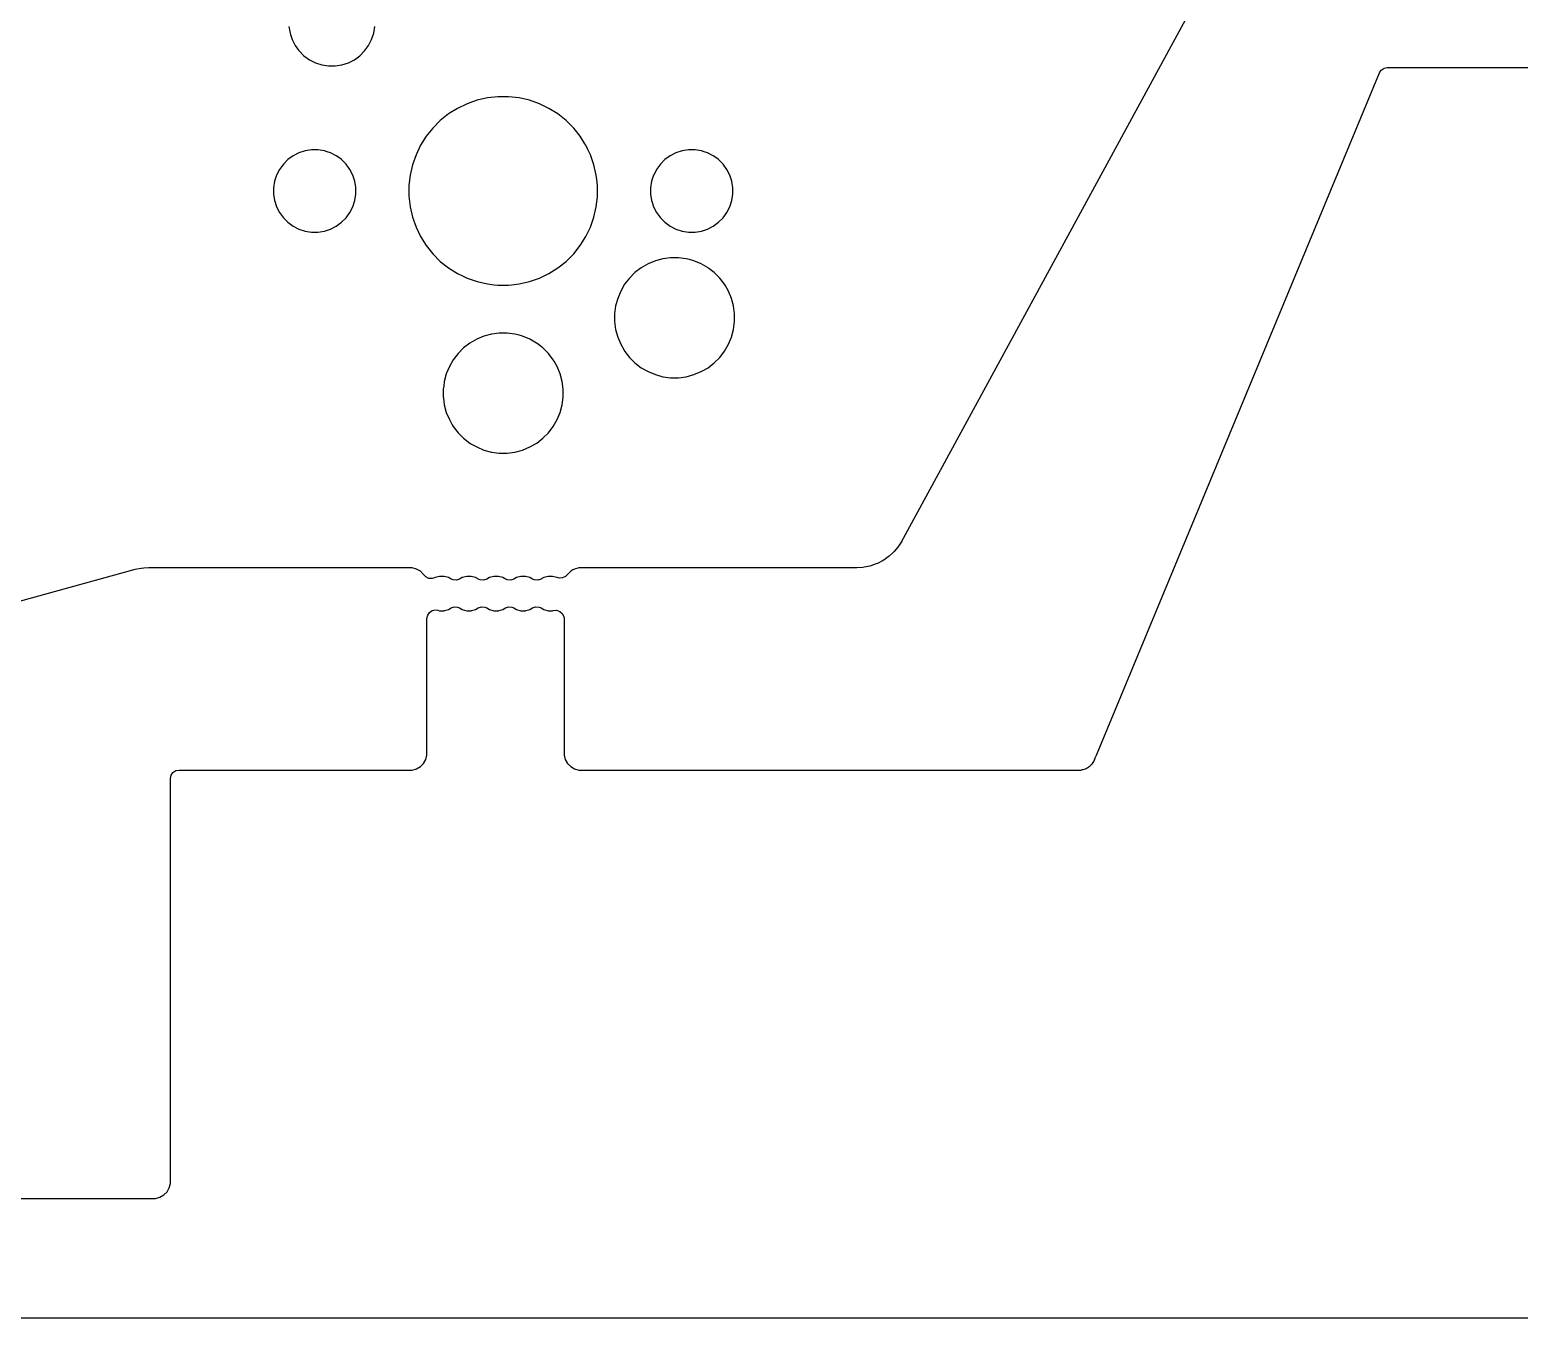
# Model space of a CAD drawing. Header units: inches. Extents: x 2.6 to 14.2, y -7.9 to -3.5.
# Drawn here: x 10.222 to 11.933, y -7.871 to -6.39 of the extents above; entities that cross this region are included whole.
import ezdxf

# ---------------------------------------------------------------- set-up
doc = ezdxf.new("R2010")
doc.units = ezdxf.units.IN
doc.header["$MEASUREMENT"] = 0
doc.layers.add('B.Cu', color=153, linetype='CONTINUOUS', true_color=0x4d7fc4)

msp = doc.modelspace()

# ---------------------------------------------------------------- linework, layer by layer
at = {"layer": 'B.Cu', "linetype": 'CONTINUOUS'}
for p, q in [((11.6212, -6.247), (11.2256, -6.9749)), ((10.5202, -6.3864), (10.5214, -6.394)), ((10.5214, -6.394), (10.5214, -6.394)), ((10.5214, -6.394), (10.522, -6.3956)), ((10.522, -6.3956), (10.5238, -6.4013)), ((10.6151, -6.4014), (10.6175, -6.394)), ((10.6175, -6.394), (10.6187, -6.3864)), ((10.5238, -6.4013), (10.5238, -6.4014)), ((10.5238, -6.4014), (10.5273, -6.4083)), ((10.5273, -6.4083), (10.5273, -6.4083)), ((10.5273, -6.4083), (10.5273, -6.4083)), ((10.5273, -6.4083), (10.5312, -6.4135)), ((10.5312, -6.4135), (10.5319, -6.4146)), ((10.5319, -6.4146), (10.5374, -6.42)), ((10.6015, -6.42), (10.607, -6.4146)), ((10.607, -6.4146), (10.6116, -6.4083)), ((10.6116, -6.4083), (10.6151, -6.4014)), ((10.5374, -6.42), (10.5374, -6.42)), ((10.5374, -6.42), (10.5436, -6.4246)), ((10.5436, -6.4246), (10.5437, -6.4246)), ((10.5437, -6.4246), (10.5506, -6.4281)), ((10.5506, -6.4281), (10.5579, -6.4305)), ((10.5579, -6.4305), (10.5656, -6.4317)), ((10.5656, -6.4317), (10.5656, -6.4317)), ((10.5656, -6.4317), (10.5733, -6.4317)), ((10.5733, -6.4317), (10.581, -6.4305)), ((10.5733, -6.4317), (10.5733, -6.4317)), ((10.581, -6.4305), (10.5884, -6.4281)), ((10.5884, -6.4281), (10.5953, -6.4246)), ((10.5953, -6.4246), (10.6015, -6.42)), ((11.4476, -7.2237), (11.7727, -6.4397)), ((11.7727, -6.4397), (11.7748, -6.4365)), ((11.7748, -6.4365), (11.778, -6.4344)), ((11.778, -6.4344), (11.7817, -6.4337)), ((11.7817, -6.4337), (13.0238, -6.4337)), ((10.7138, -6.4805), (10.7035, -6.4869)), ((10.7248, -6.4752), (10.7138, -6.4805)), ((10.7311, -6.473), (10.7248, -6.4752)), ((10.7248, -6.4752), (10.7248, -6.4752)), ((10.7248, -6.4752), (10.7248, -6.4752)), ((10.7363, -6.4712), (10.7311, -6.473)), ((10.7481, -6.4685), (10.7363, -6.4712)), ((10.7602, -6.4671), (10.7481, -6.4685)), ((10.7724, -6.4671), (10.7602, -6.4671)), ((10.7602, -6.4671), (10.7602, -6.4671)), ((10.7845, -6.4685), (10.7724, -6.4671)), ((10.7724, -6.4671), (10.7724, -6.4671)), ((10.7963, -6.4712), (10.7845, -6.4685)), ((10.8078, -6.4752), (10.7963, -6.4712)), ((10.7963, -6.4712), (10.7963, -6.4712)), ((10.7963, -6.4712), (10.7963, -6.4712)), ((10.8093, -6.4759), (10.8078, -6.4752)), ((10.8188, -6.4805), (10.8093, -6.4759)), ((10.8291, -6.4869), (10.8188, -6.4805)), ((10.8188, -6.4805), (10.8188, -6.4805)), ((10.8188, -6.4805), (10.8188, -6.4805)), ((10.694, -6.4945), (10.6854, -6.5031)), ((10.7035, -6.4869), (10.694, -6.4945)), ((10.694, -6.4945), (10.694, -6.4945)), ((10.7035, -6.4869), (10.7035, -6.4869)), ((10.8386, -6.4945), (10.8291, -6.4869)), ((10.8472, -6.5031), (10.8386, -6.4945)), ((10.6779, -6.5126), (10.6714, -6.5229)), ((10.6854, -6.5031), (10.6779, -6.5126)), ((10.6779, -6.5126), (10.6779, -6.5126)), ((10.6854, -6.5031), (10.6854, -6.5031)), ((10.8548, -6.5126), (10.8472, -6.5031)), ((10.8601, -6.5211), (10.8548, -6.5126)), ((10.525, -6.535), (10.519, -6.5393)), ((10.5316, -6.5316), (10.525, -6.535)), ((10.525, -6.535), (10.525, -6.535)), ((10.5387, -6.5293), (10.5316, -6.5316)), ((10.5316, -6.5316), (10.5316, -6.5316)), ((10.5316, -6.5316), (10.5316, -6.5316)), ((10.546, -6.5281), (10.5387, -6.5293)), ((10.5535, -6.5281), (10.546, -6.5281)), ((10.546, -6.5281), (10.546, -6.5281)), ((10.546, -6.5281), (10.546, -6.5281)), ((10.5608, -6.5293), (10.5535, -6.5281)), ((10.5535, -6.5281), (10.5535, -6.5281)), ((10.5535, -6.5281), (10.5535, -6.5281)), ((10.564, -6.5303), (10.5608, -6.5293)), ((10.5608, -6.5293), (10.5608, -6.5293)), ((10.5608, -6.5293), (10.5608, -6.5293)), ((10.5679, -6.5316), (10.564, -6.5303)), ((10.5745, -6.535), (10.5679, -6.5316)), ((10.5679, -6.5316), (10.5679, -6.5316)), ((10.5679, -6.5316), (10.5679, -6.5316)), ((10.5786, -6.5379), (10.5745, -6.535)), ((10.6661, -6.5339), (10.6621, -6.5454)), ((10.6714, -6.5229), (10.6661, -6.5339)), ((10.6661, -6.5339), (10.6661, -6.5339)), ((10.8612, -6.5229), (10.8601, -6.5211)), ((10.8636, -6.5278), (10.8612, -6.5229)), ((10.8665, -6.5339), (10.8636, -6.5278)), ((10.8705, -6.5454), (10.8665, -6.5339)), ((10.9581, -6.535), (10.952, -6.5393)), ((10.9647, -6.5316), (10.9581, -6.535)), ((10.9581, -6.535), (10.9581, -6.535)), ((10.9718, -6.5293), (10.9647, -6.5316)), ((10.9647, -6.5316), (10.9647, -6.5316)), ((10.9647, -6.5316), (10.9647, -6.5316)), ((10.9791, -6.5281), (10.9718, -6.5293)), ((10.9866, -6.5281), (10.9791, -6.5281)), ((10.9791, -6.5281), (10.9791, -6.5281)), ((10.9791, -6.5281), (10.9791, -6.5281)), ((10.9939, -6.5293), (10.9866, -6.5281)), ((10.9866, -6.5281), (10.9866, -6.5281)), ((10.9866, -6.5281), (10.9866, -6.5281)), ((10.997, -6.5303), (10.9939, -6.5293)), ((10.9939, -6.5293), (10.9939, -6.5293)), ((10.9939, -6.5293), (10.9939, -6.5293)), ((11.001, -6.5316), (10.997, -6.5303)), ((11.0076, -6.535), (11.001, -6.5316)), ((11.001, -6.5316), (11.001, -6.5316)), ((11.001, -6.5316), (11.001, -6.5316)), ((11.0116, -6.5379), (11.0076, -6.535)), ((10.5093, -6.5506), (10.506, -6.5572)), ((10.5114, -6.5478), (10.5093, -6.5506)), ((10.5137, -6.5446), (10.5114, -6.5478)), ((10.519, -6.5393), (10.5137, -6.5446)), ((10.5806, -6.5393), (10.5786, -6.5379)), ((10.5858, -6.5446), (10.5806, -6.5393)), ((10.5806, -6.5393), (10.5806, -6.5393)), ((10.5806, -6.5393), (10.5806, -6.5393)), ((10.5902, -6.5506), (10.5858, -6.5446)), ((10.5936, -6.5573), (10.5902, -6.5506)), ((10.6621, -6.5454), (10.6594, -6.5572)), ((10.8732, -6.5572), (10.8705, -6.5454)), ((10.9424, -6.5506), (10.9391, -6.5572)), ((10.9445, -6.5478), (10.9424, -6.5506)), ((10.9468, -6.5446), (10.9445, -6.5478)), ((10.952, -6.5393), (10.9468, -6.5446)), ((11.0136, -6.5393), (11.0116, -6.5379)), ((11.0189, -6.5446), (11.0136, -6.5393)), ((11.0136, -6.5393), (11.0136, -6.5393)), ((11.0136, -6.5393), (11.0136, -6.5393)), ((11.0233, -6.5506), (11.0189, -6.5446)), ((11.0266, -6.5573), (11.0233, -6.5506)), ((10.5037, -6.5643), (10.5025, -6.5717)), ((10.506, -6.5573), (10.5037, -6.5643)), ((10.506, -6.5572), (10.506, -6.5573)), ((10.5959, -6.5643), (10.5936, -6.5573)), ((10.5967, -6.5693), (10.5959, -6.5643)), ((10.5959, -6.5643), (10.5959, -6.5643)), ((10.5969, -6.5706), (10.5967, -6.5693)), ((10.6594, -6.5572), (10.658, -6.5693)), ((10.658, -6.5693), (10.658, -6.5815)), ((10.8738, -6.5624), (10.8732, -6.5572)), ((10.8746, -6.5693), (10.8738, -6.5624)), ((10.8746, -6.5717), (10.8746, -6.5693)), ((10.8746, -6.5693), (10.8746, -6.5693)), ((10.9367, -6.5643), (10.9356, -6.5717)), ((10.939, -6.5573), (10.9367, -6.5643)), ((10.9391, -6.5572), (10.939, -6.5573)), ((11.0289, -6.5643), (11.0266, -6.5573)), ((11.0301, -6.5717), (11.0289, -6.5643)), ((10.5025, -6.5717), (10.5025, -6.5717)), ((10.5025, -6.5717), (10.5025, -6.5791)), ((10.5025, -6.5791), (10.5025, -6.5791)), ((10.5025, -6.5791), (10.5037, -6.5865)), ((10.5037, -6.5865), (10.5037, -6.5865)), ((10.5037, -6.5865), (10.5043, -6.5883)), ((10.5936, -6.5935), (10.5959, -6.5865)), ((10.5959, -6.5865), (10.597, -6.5791)), ((10.597, -6.5714), (10.5969, -6.5706)), ((10.597, -6.5717), (10.597, -6.5714)), ((10.597, -6.5791), (10.597, -6.5717)), ((10.658, -6.5815), (10.6594, -6.5936)), ((10.8732, -6.5936), (10.8745, -6.582)), ((10.8745, -6.582), (10.8746, -6.5815)), ((10.8746, -6.5815), (10.8746, -6.5717)), ((10.8746, -6.5815), (10.8746, -6.5815)), ((10.9356, -6.5717), (10.9356, -6.5717)), ((10.9356, -6.5717), (10.9356, -6.5791)), ((10.9356, -6.5791), (10.9356, -6.5791)), ((10.9356, -6.5791), (10.9367, -6.5865)), ((10.9367, -6.5865), (10.9367, -6.5865)), ((10.9367, -6.5865), (10.9373, -6.5883)), ((11.0266, -6.5935), (11.0289, -6.5865)), ((11.0289, -6.5865), (11.0301, -6.5791)), ((11.0301, -6.5791), (11.0301, -6.5717)), ((10.5043, -6.5883), (10.506, -6.5935)), ((10.506, -6.5935), (10.506, -6.5935)), ((10.506, -6.5935), (10.5093, -6.6002)), ((10.5093, -6.6002), (10.5137, -6.6062)), ((10.5858, -6.6062), (10.5902, -6.6002)), ((10.5902, -6.6002), (10.5936, -6.5935)), ((10.6594, -6.5936), (10.6621, -6.6054)), ((10.8705, -6.6054), (10.8732, -6.5936)), ((10.9373, -6.5883), (10.939, -6.5935)), ((10.939, -6.5935), (10.939, -6.5935)), ((10.939, -6.5935), (10.9424, -6.6002)), ((10.9424, -6.6002), (10.9468, -6.6062)), ((11.0189, -6.6062), (11.0233, -6.6002)), ((11.0233, -6.6002), (11.0266, -6.5935)), ((10.5137, -6.6062), (10.519, -6.6114)), ((10.519, -6.6114), (10.525, -6.6158)), ((10.525, -6.6158), (10.5316, -6.6192)), ((10.5316, -6.6192), (10.5387, -6.6215)), ((10.5608, -6.6215), (10.5679, -6.6192)), ((10.5679, -6.6192), (10.5745, -6.6158)), ((10.5745, -6.6158), (10.5806, -6.6114)), ((10.5806, -6.6114), (10.5858, -6.6062)), ((10.6621, -6.6054), (10.6621, -6.6054)), ((10.6621, -6.6054), (10.6661, -6.6169)), ((10.6661, -6.6169), (10.6663, -6.6172)), ((10.6663, -6.6172), (10.6714, -6.6279)), ((10.8628, -6.6247), (10.8665, -6.6169)), ((10.8665, -6.6169), (10.8705, -6.6054)), ((10.9468, -6.6062), (10.952, -6.6114)), ((10.952, -6.6114), (10.9581, -6.6158)), ((10.9581, -6.6158), (10.9647, -6.6192)), ((10.9647, -6.6192), (10.9718, -6.6215)), ((10.9939, -6.6215), (11.001, -6.6192)), ((11.001, -6.6192), (11.0076, -6.6158)), ((11.0076, -6.6158), (11.0136, -6.6114)), ((11.0136, -6.6114), (11.0189, -6.6062)), ((10.5387, -6.6215), (10.546, -6.6227)), ((10.546, -6.6227), (10.546, -6.6227)), ((10.546, -6.6227), (10.5535, -6.6227)), ((10.5535, -6.6227), (10.5608, -6.6215)), ((10.5535, -6.6227), (10.5535, -6.6227)), ((10.6714, -6.6279), (10.6714, -6.6279)), ((10.6714, -6.6279), (10.6779, -6.6382)), ((10.8548, -6.6382), (10.8612, -6.6279)), ((10.8612, -6.6278), (10.8628, -6.6247)), ((10.8612, -6.6279), (10.8612, -6.6278)), ((10.9718, -6.6215), (10.9791, -6.6227)), ((10.9791, -6.6227), (10.9791, -6.6227)), ((10.9791, -6.6227), (10.9866, -6.6227)), ((10.9866, -6.6227), (10.9939, -6.6215)), ((10.9866, -6.6227), (10.9866, -6.6227)), ((10.6779, -6.6382), (10.6854, -6.6477)), ((10.6854, -6.6477), (10.694, -6.6563)), ((10.8386, -6.6563), (10.8472, -6.6477)), ((10.8472, -6.6477), (10.8548, -6.6382)), ((10.9497, -6.6533), (10.941, -6.6557)), ((10.9586, -6.6521), (10.9497, -6.6533)), ((10.9677, -6.6521), (10.9586, -6.6521)), ((10.9766, -6.6533), (10.9677, -6.6521)), ((10.9803, -6.6543), (10.9766, -6.6533)), ((10.9766, -6.6533), (10.9766, -6.6533)), ((10.9766, -6.6533), (10.9766, -6.6533)), ((10.9854, -6.6557), (10.9803, -6.6543)), ((10.694, -6.6563), (10.7035, -6.6638)), ((10.7035, -6.6638), (10.7138, -6.6703)), ((10.7138, -6.6703), (10.7138, -6.6703)), ((10.7138, -6.6703), (10.7187, -6.6727)), ((10.8078, -6.6756), (10.8188, -6.6703)), ((10.8188, -6.6703), (10.8291, -6.6638)), ((10.8291, -6.6638), (10.8386, -6.6563)), ((10.9176, -6.6691), (10.9112, -6.6755)), ((10.9248, -6.6636), (10.9176, -6.6691)), ((10.9326, -6.6591), (10.9248, -6.6636)), ((10.9248, -6.6636), (10.9248, -6.6636)), ((10.941, -6.6557), (10.9326, -6.6591)), ((10.9326, -6.6591), (10.9326, -6.6591)), ((10.9937, -6.6591), (10.9854, -6.6557)), ((11.0015, -6.6636), (10.9937, -6.6591)), ((10.9937, -6.6591), (10.9937, -6.6591)), ((11.0025, -6.6644), (11.0015, -6.6636)), ((11.0015, -6.6636), (11.0015, -6.6636)), ((11.0087, -6.6691), (11.0025, -6.6644)), ((11.0151, -6.6755), (11.0087, -6.6691)), ((11.0087, -6.6691), (11.0087, -6.6691)), ((11.0087, -6.6691), (11.0087, -6.6691)), ((10.7187, -6.6727), (10.7248, -6.6756)), ((10.7248, -6.6756), (10.7363, -6.6796)), ((10.7363, -6.6796), (10.7481, -6.6823)), ((10.7481, -6.6823), (10.7557, -6.6832)), ((10.7557, -6.6832), (10.7602, -6.6837)), ((10.7602, -6.6837), (10.7602, -6.6837)), ((10.7602, -6.6837), (10.7724, -6.6837)), ((10.7724, -6.6837), (10.7758, -6.6833)), ((10.7724, -6.6837), (10.7724, -6.6837)), ((10.7758, -6.6833), (10.7845, -6.6823)), ((10.7845, -6.6823), (10.7963, -6.6796)), ((10.7963, -6.6796), (10.8078, -6.6756)), ((10.9057, -6.6827), (10.9012, -6.6905)), ((10.9112, -6.6755), (10.9057, -6.6827)), ((10.9057, -6.6827), (10.9057, -6.6827)), ((11.0206, -6.6827), (11.0151, -6.6755)), ((11.0212, -6.6837), (11.0206, -6.6827)), ((11.0251, -6.6905), (11.0212, -6.6837)), ((10.8978, -6.6989), (10.8954, -6.7076)), ((10.9012, -6.6905), (10.8978, -6.6989)), ((10.9012, -6.6905), (10.9012, -6.6905)), ((11.0286, -6.6989), (11.0251, -6.6905)), ((11.0251, -6.6905), (11.0251, -6.6905)), ((11.0309, -6.7076), (11.0286, -6.6989)), ((10.8954, -6.7076), (10.8942, -6.7165)), ((10.8942, -6.7165), (10.8942, -6.7256)), ((11.0321, -6.7165), (11.0309, -6.7076)), ((11.0321, -6.7256), (11.0321, -6.7165)), ((10.7528, -6.7399), (10.7441, -6.7423)), ((10.7618, -6.7388), (10.7528, -6.7399)), ((10.7708, -6.7388), (10.7618, -6.7388)), ((10.7798, -6.7399), (10.7708, -6.7388)), ((10.7835, -6.7409), (10.7798, -6.7399)), ((10.7798, -6.7399), (10.7798, -6.7399)), ((10.7798, -6.7399), (10.7798, -6.7399)), ((10.8942, -6.7256), (10.8954, -6.7345)), ((10.8954, -6.7345), (10.8978, -6.7433)), ((11.0286, -6.7433), (11.0309, -6.7345)), ((11.0309, -6.7345), (11.0321, -6.7256)), ((10.7208, -6.7558), (10.7144, -6.7621)), ((10.7279, -6.7503), (10.7208, -6.7558)), ((10.7358, -6.7457), (10.7279, -6.7503)), ((10.7279, -6.7503), (10.7279, -6.7503)), ((10.7441, -6.7423), (10.7358, -6.7457)), ((10.7358, -6.7457), (10.7358, -6.7457)), ((10.7885, -6.7423), (10.7835, -6.7409)), ((10.7969, -6.7457), (10.7885, -6.7423)), ((10.8046, -6.7502), (10.7969, -6.7457)), ((10.7969, -6.7457), (10.7969, -6.7457)), ((10.8047, -6.7503), (10.8046, -6.7502)), ((10.8052, -6.7506), (10.8047, -6.7503)), ((10.8118, -6.7558), (10.8052, -6.7506)), ((10.8182, -6.7621), (10.8118, -6.7558)), ((10.8118, -6.7558), (10.8118, -6.7558)), ((10.8118, -6.7558), (10.8118, -6.7558)), ((10.8978, -6.7433), (10.9012, -6.7516)), ((10.9012, -6.7516), (10.9012, -6.7516)), ((10.9012, -6.7516), (10.9047, -6.7576)), ((10.9047, -6.7576), (10.9057, -6.7594)), ((11.0206, -6.7594), (11.0251, -6.7516)), ((11.0251, -6.7516), (11.0286, -6.7433)), ((10.7089, -6.7693), (10.7044, -6.7771)), ((10.7144, -6.7621), (10.7089, -6.7693)), ((10.7089, -6.7693), (10.7089, -6.7693)), ((10.8237, -6.7693), (10.8182, -6.7621)), ((10.8247, -6.771), (10.8237, -6.7693)), ((10.8282, -6.7771), (10.8247, -6.771)), ((10.9057, -6.7594), (10.906, -6.7598)), ((10.906, -6.7598), (10.9112, -6.7666)), ((10.9112, -6.7666), (10.9112, -6.7666)), ((10.9112, -6.7666), (10.9176, -6.773)), ((10.9176, -6.773), (10.9248, -6.7785)), ((11.0015, -6.7785), (11.0087, -6.773)), ((11.0087, -6.773), (11.0151, -6.7666)), ((11.0151, -6.7666), (11.0206, -6.7594)), ((10.7009, -6.7855), (10.6986, -6.7942)), ((10.7044, -6.7771), (10.7009, -6.7855)), ((10.7044, -6.7771), (10.7044, -6.7771)), ((10.8317, -6.7855), (10.8282, -6.7771)), ((10.8282, -6.7771), (10.8282, -6.7771)), ((10.834, -6.7942), (10.8317, -6.7855)), ((10.9248, -6.7785), (10.9248, -6.7785)), ((10.9248, -6.7785), (10.9326, -6.783)), ((10.9326, -6.783), (10.9326, -6.783)), ((10.9326, -6.783), (10.9326, -6.783)), ((10.9326, -6.783), (10.941, -6.7865)), ((10.941, -6.7865), (10.9497, -6.7888)), ((10.9497, -6.7888), (10.9586, -6.79)), ((10.9586, -6.79), (10.9677, -6.79)), ((10.9677, -6.79), (10.9766, -6.7888)), ((10.9766, -6.7888), (10.9854, -6.7865)), ((10.9854, -6.7865), (10.9937, -6.783)), ((10.9937, -6.783), (11.0015, -6.7785)), ((10.6979, -6.7996), (10.6974, -6.8032)), ((10.6974, -6.8032), (10.6974, -6.8122)), ((10.6986, -6.7942), (10.6979, -6.7996)), ((10.8352, -6.8032), (10.834, -6.7942)), ((10.8352, -6.8122), (10.8352, -6.8032)), ((10.6974, -6.8122), (10.6975, -6.8131)), ((10.6975, -6.8131), (10.6986, -6.8212)), ((10.6986, -6.8212), (10.7009, -6.8299)), ((10.8317, -6.8299), (10.834, -6.8212)), ((10.834, -6.8212), (10.8352, -6.8122)), ((10.7009, -6.8299), (10.7044, -6.8382)), ((10.7044, -6.8382), (10.7044, -6.8382)), ((10.7044, -6.8382), (10.7078, -6.8442)), ((10.8237, -6.846), (10.8282, -6.8382)), ((10.8282, -6.8382), (10.8317, -6.8299)), ((10.7078, -6.8442), (10.7089, -6.846)), ((10.7089, -6.846), (10.7089, -6.846)), ((10.7089, -6.846), (10.7144, -6.8532)), ((10.7144, -6.8532), (10.7144, -6.8532)), ((10.7144, -6.8532), (10.7208, -6.8596)), ((10.7208, -6.8596), (10.7279, -6.8651)), ((10.8047, -6.8651), (10.8118, -6.8596)), ((10.8118, -6.8596), (10.8182, -6.8532)), ((10.8182, -6.8532), (10.8237, -6.846)), ((10.7279, -6.8651), (10.7292, -6.8658)), ((10.7292, -6.8658), (10.7358, -6.8696)), ((10.7358, -6.8696), (10.7358, -6.8696)), ((10.7358, -6.8696), (10.7358, -6.8696)), ((10.7358, -6.8696), (10.7441, -6.8731)), ((10.7441, -6.8731), (10.7528, -6.8754)), ((10.7528, -6.8754), (10.7618, -6.8766)), ((10.7618, -6.8766), (10.7708, -6.8766)), ((10.7708, -6.8766), (10.7798, -6.8754)), ((10.7798, -6.8754), (10.7885, -6.8731)), ((10.7885, -6.8731), (10.7969, -6.8696)), ((10.7969, -6.8696), (10.8047, -6.8651)), ((11.224, -6.9779), (11.2203, -6.9837)), ((11.2243, -6.9773), (11.224, -6.9779)), ((11.2256, -6.9749), (11.2243, -6.9773)), ((11.2256, -6.9749), (11.2256, -6.9749)), ((11.2256, -6.9749), (11.2256, -6.9749)), ((11.207, -6.997), (11.2033, -6.9996)), ((11.2084, -6.996), (11.207, -6.997)), ((11.2094, -6.9952), (11.2084, -6.996)), ((11.2137, -6.9914), (11.2094, -6.9952)), ((11.2143, -6.9908), (11.2137, -6.9914)), ((11.2152, -6.9898), (11.2143, -6.9908)), ((11.2195, -6.9848), (11.2152, -6.9898)), ((11.2203, -6.9837), (11.2195, -6.9848)), ((10.3377, -7.0119), (9.6371, -7.205)), ((10.3417, -7.0108), (10.3377, -7.0119)), ((10.3377, -7.0119), (10.3377, -7.0119)), ((10.3456, -7.0101), (10.3417, -7.0108)), ((10.3504, -7.0092), (10.3456, -7.0101)), ((10.3533, -7.009), (10.3504, -7.0092)), ((10.3592, -7.0084), (10.3533, -7.009)), ((10.363, -7.0084), (10.3592, -7.0084)), ((10.3592, -7.0084), (10.3592, -7.0084)), ((10.3592, -7.0084), (10.3592, -7.0084)), ((10.3636, -7.0084), (10.363, -7.0084)), ((10.6616, -7.0084), (10.3636, -7.0084)), ((10.6666, -7.0098), (10.6616, -7.0084)), ((10.6711, -7.0124), (10.6666, -7.0098)), ((10.6666, -7.0098), (10.6666, -7.0098)), ((10.6666, -7.0098), (10.6666, -7.0098)), ((10.6748, -7.0161), (10.6711, -7.0124)), ((10.8438, -7.0124), (10.8401, -7.0161)), ((10.8463, -7.0109), (10.8438, -7.0124)), ((10.8483, -7.0098), (10.8463, -7.0109)), ((10.8533, -7.0084), (10.8483, -7.0098)), ((10.8483, -7.0098), (10.8483, -7.0098)), ((10.8483, -7.0098), (10.8483, -7.0098)), ((11.169, -7.0084), (10.8533, -7.0084)), ((11.1719, -7.0084), (11.169, -7.0084)), ((11.169, -7.0084), (11.169, -7.0084)), ((11.1726, -7.0084), (11.1719, -7.0084)), ((11.1795, -7.008), (11.1726, -7.0084)), ((11.1808, -7.0078), (11.1795, -7.008)), ((11.1873, -7.0065), (11.1808, -7.0078)), ((11.1885, -7.0061), (11.1873, -7.0065)), ((11.1948, -7.0039), (11.1885, -7.0061)), ((11.196, -7.0034), (11.1948, -7.0039)), ((11.2019, -7.0004), (11.196, -7.0034)), ((11.203, -6.9998), (11.2019, -7.0004)), ((11.2033, -6.9996), (11.203, -6.9998)), ((10.6752, -7.0166), (10.6748, -7.0161)), ((10.6748, -7.0161), (10.6748, -7.0161)), ((10.6773, -7.0189), (10.6752, -7.0165)), ((10.6752, -7.0165), (10.6752, -7.0166)), ((10.6807, -7.0206), (10.6773, -7.0189)), ((10.6845, -7.0208), (10.6807, -7.0206)), ((10.6875, -7.0198), (10.6845, -7.0208)), ((10.6881, -7.0196), (10.6875, -7.0199)), ((10.6875, -7.0199), (10.6875, -7.0198)), ((10.6931, -7.0183), (10.6881, -7.0196)), ((10.6983, -7.0183), (10.6931, -7.0183)), ((10.7033, -7.0196), (10.6983, -7.0183)), ((10.7054, -7.0208), (10.7033, -7.0196)), ((10.7033, -7.0196), (10.7033, -7.0196)), ((10.7064, -7.0214), (10.7054, -7.0208)), ((10.7088, -7.0224), (10.7064, -7.0214)), ((10.7126, -7.0226), (10.7088, -7.0224)), ((10.7162, -7.0214), (10.7126, -7.0226)), ((10.7172, -7.0208), (10.7162, -7.0214)), ((10.7193, -7.0196), (10.7172, -7.0208)), ((10.7243, -7.0183), (10.7193, -7.0196)), ((10.7193, -7.0196), (10.7193, -7.0196)), ((10.7193, -7.0196), (10.7193, -7.0196)), ((10.7295, -7.0183), (10.7243, -7.0183)), ((10.7345, -7.0196), (10.7295, -7.0183)), ((10.7366, -7.0208), (10.7345, -7.0196)), ((10.7345, -7.0196), (10.7345, -7.0196)), ((10.7376, -7.0214), (10.7366, -7.0208)), ((10.7399, -7.0224), (10.7376, -7.0214)), ((10.7438, -7.0226), (10.7399, -7.0224)), ((10.7474, -7.0214), (10.7438, -7.0226)), ((10.7505, -7.0196), (10.7474, -7.0214)), ((10.7555, -7.0183), (10.7505, -7.0196)), ((10.7607, -7.0183), (10.7555, -7.0183)), ((10.7657, -7.0196), (10.7607, -7.0183)), ((10.7678, -7.0208), (10.7657, -7.0196)), ((10.7657, -7.0196), (10.7657, -7.0196)), ((10.7688, -7.0214), (10.7678, -7.0208)), ((10.7711, -7.0224), (10.7688, -7.0214)), ((10.7749, -7.0226), (10.7711, -7.0224)), ((10.7786, -7.0214), (10.7749, -7.0226)), ((10.7816, -7.0196), (10.7786, -7.0214)), ((10.7866, -7.0183), (10.7816, -7.0196)), ((10.7918, -7.0183), (10.7866, -7.0183)), ((10.7968, -7.0196), (10.7918, -7.0183)), ((10.7989, -7.0208), (10.7968, -7.0196)), ((10.7968, -7.0196), (10.7968, -7.0196)), ((10.7999, -7.0214), (10.7989, -7.0208)), ((10.8023, -7.0224), (10.7999, -7.0214)), ((10.8061, -7.0226), (10.8023, -7.0224)), ((10.8097, -7.0214), (10.8061, -7.0226)), ((10.8107, -7.0208), (10.8097, -7.0214)), ((10.8128, -7.0196), (10.8107, -7.0208)), ((10.8178, -7.0183), (10.8128, -7.0196)), ((10.8128, -7.0196), (10.8128, -7.0196)), ((10.8128, -7.0196), (10.8128, -7.0196)), ((10.823, -7.0183), (10.8178, -7.0183)), ((10.828, -7.0196), (10.823, -7.0183)), ((10.8282, -7.0197), (10.828, -7.0196)), ((10.8306, -7.0204), (10.8282, -7.0197)), ((10.8344, -7.0201), (10.8306, -7.0204)), ((10.8379, -7.0184), (10.8344, -7.0201)), ((10.8396, -7.0165), (10.8379, -7.0184)), ((10.8397, -7.0166), (10.8396, -7.0165)), ((10.8401, -7.0161), (10.8397, -7.0166)), ((10.6787, -7.0666), (10.6795, -7.0629)), ((10.6795, -7.0629), (10.6816, -7.0597)), ((10.6816, -7.0597), (10.6848, -7.0576)), ((10.6848, -7.0576), (10.6885, -7.0568)), ((10.6885, -7.0568), (10.6911, -7.0571)), ((10.6911, -7.0571), (10.6931, -7.0577)), ((10.6931, -7.0577), (10.6983, -7.0577)), ((10.6983, -7.0577), (10.6989, -7.0576)), ((10.6989, -7.0576), (10.7033, -7.0564)), ((10.7033, -7.0564), (10.7064, -7.0546)), ((10.7064, -7.0546), (10.71, -7.0533)), ((10.71, -7.0533), (10.7139, -7.0536)), ((10.7139, -7.0536), (10.7162, -7.0546)), ((10.7162, -7.0546), (10.7193, -7.0564)), ((10.7193, -7.0564), (10.7193, -7.0564)), ((10.7193, -7.0564), (10.7193, -7.0564)), ((10.7193, -7.0564), (10.7243, -7.0577)), ((10.7243, -7.0577), (10.7295, -7.0577)), ((10.7295, -7.0577), (10.73, -7.0576)), ((10.73, -7.0576), (10.7345, -7.0564)), ((10.7345, -7.0564), (10.7376, -7.0546)), ((10.7376, -7.0546), (10.7412, -7.0533)), ((10.7412, -7.0533), (10.745, -7.0536)), ((10.745, -7.0536), (10.7474, -7.0546)), ((10.7474, -7.0546), (10.7505, -7.0564)), ((10.7505, -7.0564), (10.7555, -7.0577)), ((10.7555, -7.0577), (10.7607, -7.0577)), ((10.7607, -7.0577), (10.7612, -7.0576)), ((10.7612, -7.0576), (10.7657, -7.0564)), ((10.7657, -7.0564), (10.7688, -7.0546)), ((10.7688, -7.0546), (10.7724, -7.0533)), ((10.7724, -7.0533), (10.7762, -7.0536)), ((10.7762, -7.0536), (10.7786, -7.0546)), ((10.7786, -7.0546), (10.7816, -7.0564)), ((10.7816, -7.0564), (10.7866, -7.0577)), ((10.7866, -7.0577), (10.7918, -7.0577)), ((10.7918, -7.0577), (10.7924, -7.0576)), ((10.7924, -7.0576), (10.7968, -7.0564)), ((10.7968, -7.0564), (10.7999, -7.0546)), ((10.7999, -7.0546), (10.8035, -7.0533)), ((10.8035, -7.0533), (10.8074, -7.0536)), ((10.8074, -7.0536), (10.8097, -7.0546)), ((10.8097, -7.0546), (10.8128, -7.0564)), ((10.8128, -7.0564), (10.8128, -7.0564)), ((10.8128, -7.0564), (10.8128, -7.0564)), ((10.8128, -7.0564), (10.8178, -7.0577)), ((10.8178, -7.0577), (10.823, -7.0577)), ((10.823, -7.0577), (10.8238, -7.0575)), ((10.8238, -7.0575), (10.8276, -7.0572)), ((10.8276, -7.0572), (10.8313, -7.0585)), ((10.8313, -7.0585), (10.8341, -7.061)), ((10.8341, -7.061), (10.8358, -7.0644)), ((10.8358, -7.0644), (10.8362, -7.0669)), ((10.6787, -7.2237), (10.6787, -7.0666)), ((10.8362, -7.0669), (10.8362, -7.2237)), ((10.6666, -7.2394), (10.6711, -7.2368)), ((10.6711, -7.2368), (10.6748, -7.2332)), ((10.6748, -7.2332), (10.6774, -7.2287)), ((10.6774, -7.2287), (10.6787, -7.2237)), ((10.8362, -7.2237), (10.8375, -7.2287)), ((10.8375, -7.2287), (10.8375, -7.2287)), ((10.8375, -7.2287), (10.8375, -7.2287)), ((10.8375, -7.2287), (10.8401, -7.2332)), ((10.8401, -7.2332), (10.8438, -7.2368)), ((10.8438, -7.2368), (10.8483, -7.2394)), ((11.4389, -7.2372), (11.4395, -7.2368)), ((11.4395, -7.2368), (11.4399, -7.2364)), ((11.4399, -7.2364), (11.4409, -7.2355)), ((11.4409, -7.2355), (11.4414, -7.2351)), ((11.4414, -7.2351), (11.4418, -7.2346)), ((11.4418, -7.2346), (11.4427, -7.2336)), ((11.4427, -7.2336), (11.4431, -7.2332)), ((11.4431, -7.2332), (11.4438, -7.232)), ((11.4438, -7.232), (11.4446, -7.231)), ((11.4446, -7.231), (11.4451, -7.2298)), ((11.4451, -7.2298), (11.4457, -7.2287)), ((11.4457, -7.2287), (11.4459, -7.228)), ((11.4459, -7.228), (11.4463, -7.2268)), ((11.4463, -7.2268), (11.4476, -7.2237)), ((10.3841, -7.2506), (10.3848, -7.2468)), ((10.3841, -7.7158), (10.3841, -7.2506)), ((10.3848, -7.2468), (10.3869, -7.2436)), ((10.3869, -7.2436), (10.3901, -7.2415)), ((10.3901, -7.2415), (10.3939, -7.2408)), ((10.3939, -7.2408), (10.6616, -7.2408)), ((10.6616, -7.2408), (10.6666, -7.2394)), ((10.8483, -7.2394), (10.8533, -7.2408)), ((10.8533, -7.2408), (11.4261, -7.2408)), ((11.4261, -7.2408), (11.4274, -7.2409)), ((11.4274, -7.2409), (11.4287, -7.2408)), ((11.4287, -7.2408), (11.43, -7.2408)), ((11.43, -7.2408), (11.4306, -7.2406)), ((11.4306, -7.2406), (11.4318, -7.2403)), ((11.4318, -7.2403), (11.4325, -7.2403)), ((11.4325, -7.2403), (11.4337, -7.2398)), ((11.4337, -7.2398), (11.435, -7.2394)), ((11.435, -7.2394), (11.4361, -7.2388)), ((11.4361, -7.2388), (11.4373, -7.2383)), ((11.4373, -7.2383), (11.4378, -7.2379)), ((11.4378, -7.2379), (11.4389, -7.2372)), ((10.3827, -7.7208), (10.3841, -7.7158)), ((6.4248, -7.7329), (10.367, -7.7329)), ((10.367, -7.7329), (10.372, -7.7316)), ((10.372, -7.7316), (10.3765, -7.729)), ((10.3765, -7.729), (10.3801, -7.7253)), ((10.3801, -7.7253), (10.3827, -7.7208)), ((14.1931, -7.8706), (2.5986, -7.8706))]:
    msp.add_line(p, q, dxfattribs=at)

doc.saveas('drawing.dxf')
